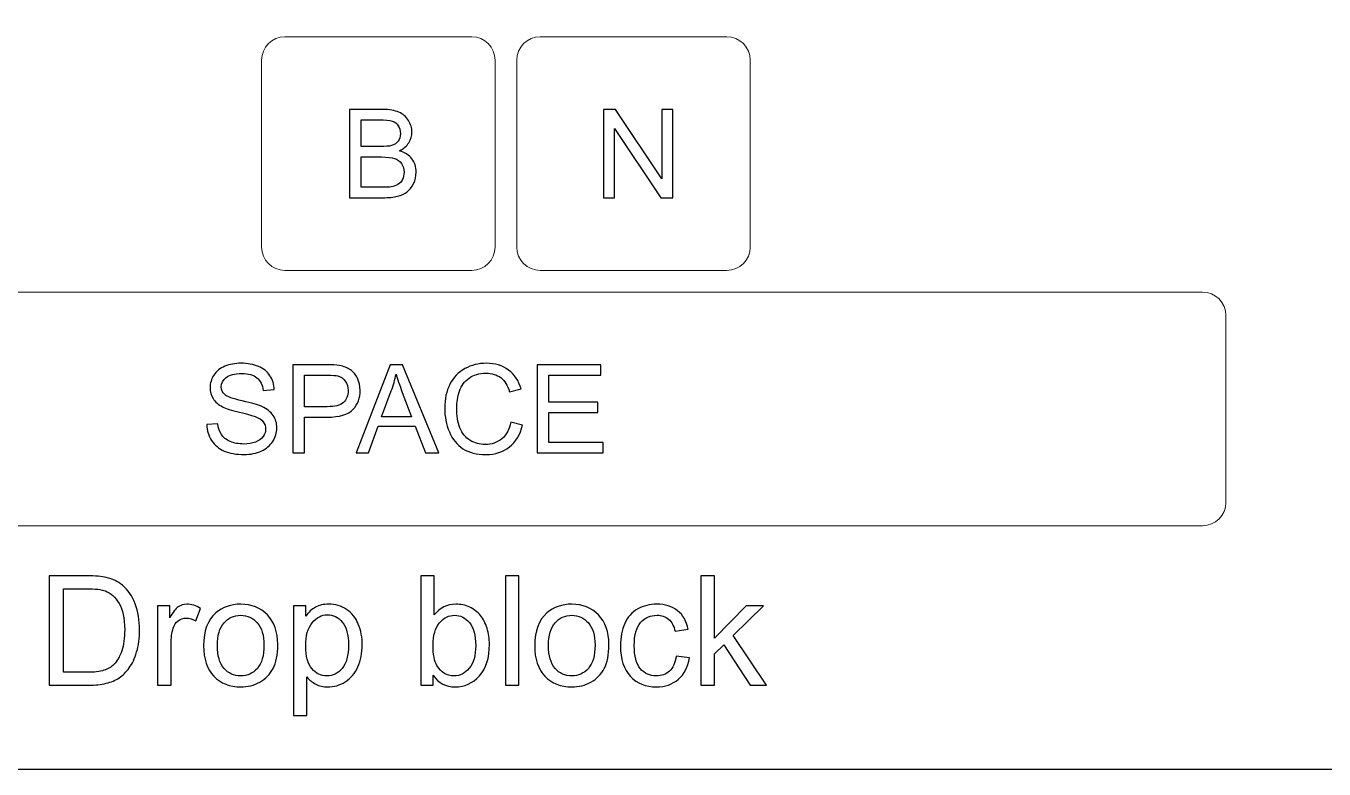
# Model space of a CAD drawing. Header units: centimetres. Extents: x -1.17 to 1.31, y -1 to 0.97.
# Drawn here: x 0.14 to 0.74, y -1 to -0.657 of the extents above; entities that cross this region are included whole.
import ezdxf

# ---------------------------------------------------------------- set-up
doc = ezdxf.new("R2010")
doc.units = ezdxf.units.CM
doc.header["$MEASUREMENT"] = 0
doc.layers.add('Keyboard', color=7, linetype='Continuous')

msp = doc.modelspace()

# ---------------------------------------------------------------- linework, layer by layer
at = {"layer": 'Keyboard', "color": 250}
msp.add_open_spline([(-0.97216, 0.97355), (-0.97216, 0.97355), (1.11584, 0.97355), (1.11584, 0.97355), (1.11584, 0.97355), (1.22441, 0.97355), (1.31323, 0.88473), (1.31323, 0.77616), (1.31323, 0.77616), (1.31323, 0.77616), (1.31323, -0.80292), (1.31323, -0.80292), (1.31323, -0.80292), (1.31323, -0.91149), (1.22441, -1.00031), (1.11584, -1.00031), (1.11584, -1.00031), (1.11584, -1.00031), (-0.97216, -1.00031), (-0.97216, -1.00031), (-0.97216, -1.00031), (-1.08073, -1.00031), (-1.16955, -0.91149), (-1.16955, -0.80292), (-1.16955, -0.80292), (-1.16955, -0.80292), (-1.16955, 0.77616), (-1.16955, 0.77616), (-1.16955, 0.77616), (-1.16955, 0.88473), (-1.08073, 0.97355), (-0.97216, 0.97355)], degree=3, knots=[0, 0, 0, 0, 0.125, 0.125, 0.125, 0.125, 0.25, 0.25, 0.25, 0.25, 0.375, 0.375, 0.375, 0.375, 0.5, 0.5, 0.5, 0.5, 0.625, 0.625, 0.625, 0.625, 0.75, 0.75, 0.75, 0.75, 0.875, 0.875, 0.875, 0.875, 1, 1, 1, 1], dxfattribs=at)
at = {"layer": 'Keyboard', "color": 22, "lineweight": 5}
for points in [[(0.25967, -0.66212), (0.25967, -0.66212), (0.346, -0.66212), (0.346, -0.66212), (0.346, -0.66212), (0.35194, -0.66212), (0.35679, -0.66697), (0.35679, -0.67291), (0.35679, -0.67291), (0.35679, -0.67291), (0.35679, -0.75924), (0.35679, -0.75924), (0.35679, -0.75924), (0.35679, -0.76518), (0.35194, -0.77003), (0.346, -0.77003), (0.346, -0.77003), (0.346, -0.77003), (0.25967, -0.77003), (0.25967, -0.77003), (0.25967, -0.77003), (0.25373, -0.77003), (0.24888, -0.76518), (0.24888, -0.75924), (0.24888, -0.75924), (0.24888, -0.75924), (0.24888, -0.67291), (0.24888, -0.67291), (0.24888, -0.67291), (0.24888, -0.66697), (0.25373, -0.66212), (0.25967, -0.66212)], [(0.37757, -0.66212), (0.37757, -0.66212), (0.46389, -0.66212), (0.46389, -0.66212), (0.46389, -0.66212), (0.46983, -0.66212), (0.47468, -0.66697), (0.47468, -0.67291), (0.47468, -0.67291), (0.47468, -0.67291), (0.47468, -0.75924), (0.47468, -0.75924), (0.47468, -0.75924), (0.47468, -0.76518), (0.46983, -0.77003), (0.46389, -0.77003), (0.46389, -0.77003), (0.46389, -0.77003), (0.37757, -0.77003), (0.37757, -0.77003), (0.37757, -0.77003), (0.37163, -0.77003), (0.36678, -0.76518), (0.36678, -0.75924), (0.36678, -0.75924), (0.36678, -0.75924), (0.36678, -0.67291), (0.36678, -0.67291), (0.36678, -0.67291), (0.36678, -0.66697), (0.37163, -0.66212), (0.37757, -0.66212)]]:
    msp.add_open_spline(points, degree=3, knots=[0, 0, 0, 0, 0.125, 0.125, 0.125, 0.125, 0.25, 0.25, 0.25, 0.25, 0.375, 0.375, 0.375, 0.375, 0.5, 0.5, 0.5, 0.5, 0.625, 0.625, 0.625, 0.625, 0.75, 0.75, 0.75, 0.75, 0.875, 0.875, 0.875, 0.875, 1, 1, 1, 1], dxfattribs=at)
at = {"layer": 'Keyboard', "color": 7}
for points, knots in [([(0.28953, -0.73645), (0.28953, -0.73645), (0.28953, -0.6957), (0.28953, -0.6957), (0.28953, -0.6957), (0.28953, -0.6957), (0.30483, -0.6957), (0.30483, -0.6957), (0.30483, -0.6957), (0.30794, -0.6957), (0.31043, -0.69612), (0.31231, -0.69694), (0.31231, -0.69694), (0.3142, -0.69776), (0.31567, -0.69903), (0.31673, -0.70075), (0.31673, -0.70075), (0.3178, -0.70246), (0.31834, -0.70425), (0.31834, -0.70613), (0.31834, -0.70613), (0.31834, -0.70787), (0.31786, -0.70951), (0.31691, -0.71104), (0.31691, -0.71104), (0.31597, -0.71258), (0.31454, -0.71382), (0.31263, -0.71477), (0.31263, -0.71477), (0.3151, -0.71549), (0.31699, -0.71673), (0.31832, -0.71846), (0.31832, -0.71846), (0.31965, -0.72021), (0.32031, -0.72227), (0.32031, -0.72464), (0.32031, -0.72464), (0.32031, -0.72655), (0.3199, -0.72832), (0.3191, -0.72996), (0.3191, -0.72996), (0.31829, -0.7316), (0.31729, -0.73286), (0.31611, -0.73376), (0.31611, -0.73376), (0.31492, -0.73465), (0.31343, -0.73531), (0.31165, -0.73577), (0.31165, -0.73577), (0.30986, -0.73622), (0.30767, -0.73645), (0.30507, -0.73645), (0.30507, -0.73645), (0.30507, -0.73645), (0.28953, -0.73645), (0.28953, -0.73645)], [0, 0, 0, 0, 0.071429, 0.071429, 0.071429, 0.071429, 0.142857, 0.142857, 0.142857, 0.142857, 0.214286, 0.214286, 0.214286, 0.214286, 0.285714, 0.285714, 0.285714, 0.285714, 0.357143, 0.357143, 0.357143, 0.357143, 0.428571, 0.428571, 0.428571, 0.428571, 0.5, 0.5, 0.5, 0.5, 0.571429, 0.571429, 0.571429, 0.571429, 0.642857, 0.642857, 0.642857, 0.642857, 0.714286, 0.714286, 0.714286, 0.714286, 0.785714, 0.785714, 0.785714, 0.785714, 0.857143, 0.857143, 0.857143, 0.857143, 0.928571, 0.928571, 0.928571, 0.928571, 1, 1, 1, 1]), ([(0.40685, -0.73645), (0.40685, -0.73645), (0.40685, -0.6957), (0.40685, -0.6957), (0.40685, -0.6957), (0.40685, -0.6957), (0.41238, -0.6957), (0.41238, -0.6957), (0.41238, -0.6957), (0.41238, -0.6957), (0.43378, -0.72769), (0.43378, -0.72769), (0.43378, -0.72769), (0.43378, -0.72769), (0.43378, -0.6957), (0.43378, -0.6957), (0.43378, -0.6957), (0.43378, -0.6957), (0.43895, -0.6957), (0.43895, -0.6957), (0.43895, -0.6957), (0.43895, -0.6957), (0.43895, -0.73645), (0.43895, -0.73645), (0.43895, -0.73645), (0.43895, -0.73645), (0.43342, -0.73645), (0.43342, -0.73645), (0.43342, -0.73645), (0.43342, -0.73645), (0.41202, -0.70443), (0.41202, -0.70443), (0.41202, -0.70443), (0.41202, -0.70443), (0.41202, -0.73645), (0.41202, -0.73645), (0.41202, -0.73645), (0.41202, -0.73645), (0.40685, -0.73645), (0.40685, -0.73645)], [0, 0, 0, 0, 0.1, 0.1, 0.1, 0.1, 0.2, 0.2, 0.2, 0.2, 0.3, 0.3, 0.3, 0.3, 0.4, 0.4, 0.4, 0.4, 0.5, 0.5, 0.5, 0.5, 0.6, 0.6, 0.6, 0.6, 0.7, 0.7, 0.7, 0.7, 0.8, 0.8, 0.8, 0.8, 0.9, 0.9, 0.9, 0.9, 1, 1, 1, 1]), ([(0.29493, -0.71283), (0.29493, -0.71283), (0.30375, -0.71283), (0.30375, -0.71283), (0.30375, -0.71283), (0.30613, -0.71283), (0.30784, -0.71267), (0.30889, -0.71235), (0.30889, -0.71235), (0.31025, -0.71195), (0.31129, -0.71127), (0.31198, -0.71032), (0.31198, -0.71032), (0.31267, -0.70938), (0.31302, -0.70819), (0.31302, -0.70677), (0.31302, -0.70677), (0.31302, -0.70542), (0.3127, -0.70422), (0.31206, -0.7032), (0.31206, -0.7032), (0.3114, -0.70217), (0.31047, -0.70146), (0.30928, -0.70108), (0.30928, -0.70108), (0.30807, -0.7007), (0.306, -0.70051), (0.30307, -0.70051), (0.30307, -0.70051), (0.30307, -0.70051), (0.29493, -0.70051), (0.29493, -0.70051), (0.29493, -0.70051), (0.29493, -0.70051), (0.29493, -0.71283), (0.29493, -0.71283)], [0, 0, 0, 0, 0.111111, 0.111111, 0.111111, 0.111111, 0.222222, 0.222222, 0.222222, 0.222222, 0.333333, 0.333333, 0.333333, 0.333333, 0.444444, 0.444444, 0.444444, 0.444444, 0.555556, 0.555556, 0.555556, 0.555556, 0.666667, 0.666667, 0.666667, 0.666667, 0.777778, 0.777778, 0.777778, 0.777778, 0.888889, 0.888889, 0.888889, 0.888889, 1, 1, 1, 1]), ([(0.29493, -0.73164), (0.29493, -0.73164), (0.30507, -0.73164), (0.30507, -0.73164), (0.30507, -0.73164), (0.30682, -0.73164), (0.30804, -0.73157), (0.30875, -0.73145), (0.30875, -0.73145), (0.30999, -0.73122), (0.31102, -0.73085), (0.31186, -0.73033), (0.31186, -0.73033), (0.31269, -0.72982), (0.31337, -0.72906), (0.31392, -0.72807), (0.31392, -0.72807), (0.31445, -0.72708), (0.31472, -0.72594), (0.31472, -0.72464), (0.31472, -0.72464), (0.31472, -0.72312), (0.31433, -0.7218), (0.31355, -0.72067), (0.31355, -0.72067), (0.31278, -0.71955), (0.3117, -0.71877), (0.31031, -0.71831), (0.31031, -0.71831), (0.30893, -0.71787), (0.30694, -0.71764), (0.30435, -0.71764), (0.30435, -0.71764), (0.30435, -0.71764), (0.29493, -0.71764), (0.29493, -0.71764), (0.29493, -0.71764), (0.29493, -0.71764), (0.29493, -0.73164), (0.29493, -0.73164)], [0, 0, 0, 0, 0.1, 0.1, 0.1, 0.1, 0.2, 0.2, 0.2, 0.2, 0.3, 0.3, 0.3, 0.3, 0.4, 0.4, 0.4, 0.4, 0.5, 0.5, 0.5, 0.5, 0.6, 0.6, 0.6, 0.6, 0.7, 0.7, 0.7, 0.7, 0.8, 0.8, 0.8, 0.8, 0.9, 0.9, 0.9, 0.9, 1, 1, 1, 1]), ([(0.22352, -0.84126), (0.22352, -0.84126), (0.22861, -0.84081), (0.22861, -0.84081), (0.22861, -0.84081), (0.22884, -0.84285), (0.2294, -0.84452), (0.23029, -0.84583), (0.23029, -0.84583), (0.23117, -0.84714), (0.23253, -0.84819), (0.23438, -0.849), (0.23438, -0.849), (0.23623, -0.84981), (0.23832, -0.8502), (0.24064, -0.8502), (0.24064, -0.8502), (0.24269, -0.8502), (0.24451, -0.8499), (0.24608, -0.84929), (0.24608, -0.84929), (0.24766, -0.84868), (0.24883, -0.84784), (0.2496, -0.84678), (0.2496, -0.84678), (0.25037, -0.84571), (0.25076, -0.84455), (0.25076, -0.84329), (0.25076, -0.84329), (0.25076, -0.84201), (0.25039, -0.8409), (0.24964, -0.83994), (0.24964, -0.83994), (0.2489, -0.83898), (0.24767, -0.83818), (0.24598, -0.83754), (0.24598, -0.83754), (0.24488, -0.83711), (0.24247, -0.83645), (0.23872, -0.83555), (0.23872, -0.83555), (0.23498, -0.83465), (0.23235, -0.8338), (0.23085, -0.833), (0.23085, -0.833), (0.22891, -0.83199), (0.22746, -0.83072), (0.2265, -0.82921), (0.2265, -0.82921), (0.22555, -0.8277), (0.22508, -0.82601), (0.22508, -0.82413), (0.22508, -0.82413), (0.22508, -0.82209), (0.22566, -0.82016), (0.22682, -0.81838), (0.22682, -0.81838), (0.22799, -0.81658), (0.2297, -0.81523), (0.23194, -0.8143), (0.23194, -0.8143), (0.23418, -0.81338), (0.23667, -0.81291), (0.23941, -0.81291), (0.23941, -0.81291), (0.24244, -0.81291), (0.24509, -0.8134), (0.24741, -0.81437), (0.24741, -0.81437), (0.24971, -0.81534), (0.25149, -0.81677), (0.25273, -0.81866), (0.25273, -0.81866), (0.25396, -0.82055), (0.25464, -0.82269), (0.25473, -0.82508), (0.25473, -0.82508), (0.25473, -0.82508), (0.24956, -0.82547), (0.24956, -0.82547), (0.24956, -0.82547), (0.24928, -0.8229), (0.24834, -0.82095), (0.24674, -0.81964), (0.24674, -0.81964), (0.24513, -0.81832), (0.24277, -0.81767), (0.23964, -0.81767), (0.23964, -0.81767), (0.23638, -0.81767), (0.234, -0.81826), (0.23251, -0.81946), (0.23251, -0.81946), (0.23102, -0.82065), (0.23027, -0.8221), (0.23027, -0.82377), (0.23027, -0.82377), (0.23027, -0.82524), (0.2308, -0.82645), (0.23185, -0.82739), (0.23185, -0.82739), (0.23289, -0.82834), (0.2356, -0.82931), (0.23998, -0.83029), (0.23998, -0.83029), (0.24436, -0.83129), (0.24737, -0.83215), (0.249, -0.83289), (0.249, -0.83289), (0.25137, -0.83399), (0.25313, -0.83538), (0.25426, -0.83705), (0.25426, -0.83705), (0.25539, -0.83873), (0.25595, -0.84066), (0.25595, -0.84284), (0.25595, -0.84284), (0.25595, -0.84502), (0.25533, -0.84705), (0.25409, -0.84897), (0.25409, -0.84897), (0.25284, -0.85089), (0.25106, -0.85238), (0.24874, -0.85345), (0.24874, -0.85345), (0.24641, -0.85451), (0.24379, -0.85504), (0.24089, -0.85504), (0.24089, -0.85504), (0.2372, -0.85504), (0.23411, -0.85451), (0.23162, -0.85343), (0.23162, -0.85343), (0.22913, -0.85236), (0.22717, -0.85075), (0.22575, -0.84858), (0.22575, -0.84858), (0.22434, -0.84643), (0.22359, -0.84398), (0.22352, -0.84126)], [0, 0, 0, 0, 0.028571, 0.028571, 0.028571, 0.028571, 0.057143, 0.057143, 0.057143, 0.057143, 0.085714, 0.085714, 0.085714, 0.085714, 0.114286, 0.114286, 0.114286, 0.114286, 0.142857, 0.142857, 0.142857, 0.142857, 0.171429, 0.171429, 0.171429, 0.171429, 0.2, 0.2, 0.2, 0.2, 0.228571, 0.228571, 0.228571, 0.228571, 0.257143, 0.257143, 0.257143, 0.257143, 0.285714, 0.285714, 0.285714, 0.285714, 0.314286, 0.314286, 0.314286, 0.314286, 0.342857, 0.342857, 0.342857, 0.342857, 0.371429, 0.371429, 0.371429, 0.371429, 0.4, 0.4, 0.4, 0.4, 0.428571, 0.428571, 0.428571, 0.428571, 0.457143, 0.457143, 0.457143, 0.457143, 0.485714, 0.485714, 0.485714, 0.485714, 0.514286, 0.514286, 0.514286, 0.514286, 0.542857, 0.542857, 0.542857, 0.542857, 0.571429, 0.571429, 0.571429, 0.571429, 0.6, 0.6, 0.6, 0.6, 0.628571, 0.628571, 0.628571, 0.628571, 0.657143, 0.657143, 0.657143, 0.657143, 0.685714, 0.685714, 0.685714, 0.685714, 0.714286, 0.714286, 0.714286, 0.714286, 0.742857, 0.742857, 0.742857, 0.742857, 0.771429, 0.771429, 0.771429, 0.771429, 0.8, 0.8, 0.8, 0.8, 0.828571, 0.828571, 0.828571, 0.828571, 0.857143, 0.857143, 0.857143, 0.857143, 0.885714, 0.885714, 0.885714, 0.885714, 0.914286, 0.914286, 0.914286, 0.914286, 0.942857, 0.942857, 0.942857, 0.942857, 0.971429, 0.971429, 0.971429, 0.971429, 1, 1, 1, 1]), ([(0.26332, -0.85435), (0.26332, -0.85435), (0.26332, -0.8136), (0.26332, -0.8136), (0.26332, -0.8136), (0.26332, -0.8136), (0.27869, -0.8136), (0.27869, -0.8136), (0.27869, -0.8136), (0.28139, -0.8136), (0.28346, -0.81374), (0.28489, -0.81399), (0.28489, -0.81399), (0.28689, -0.81433), (0.28857, -0.81496), (0.28992, -0.8159), (0.28992, -0.8159), (0.29127, -0.81683), (0.29236, -0.81815), (0.29319, -0.81983), (0.29319, -0.81983), (0.29401, -0.82152), (0.29442, -0.82337), (0.29442, -0.82539), (0.29442, -0.82539), (0.29442, -0.82885), (0.29332, -0.83179), (0.29112, -0.83419), (0.29112, -0.83419), (0.28891, -0.83658), (0.28492, -0.83779), (0.27917, -0.83779), (0.27917, -0.83779), (0.27917, -0.83779), (0.26871, -0.83779), (0.26871, -0.83779), (0.26871, -0.83779), (0.26871, -0.83779), (0.26871, -0.85435), (0.26871, -0.85435), (0.26871, -0.85435), (0.26871, -0.85435), (0.26332, -0.85435), (0.26332, -0.85435)], [0, 0, 0, 0, 0.090909, 0.090909, 0.090909, 0.090909, 0.181818, 0.181818, 0.181818, 0.181818, 0.272727, 0.272727, 0.272727, 0.272727, 0.363636, 0.363636, 0.363636, 0.363636, 0.454545, 0.454545, 0.454545, 0.454545, 0.545455, 0.545455, 0.545455, 0.545455, 0.636364, 0.636364, 0.636364, 0.636364, 0.727273, 0.727273, 0.727273, 0.727273, 0.818182, 0.818182, 0.818182, 0.818182, 0.909091, 0.909091, 0.909091, 0.909091, 1, 1, 1, 1]), ([(0.29259, -0.85435), (0.29259, -0.85435), (0.30825, -0.8136), (0.30825, -0.8136), (0.30825, -0.8136), (0.30825, -0.8136), (0.31405, -0.8136), (0.31405, -0.8136), (0.31405, -0.8136), (0.31405, -0.8136), (0.33073, -0.85435), (0.33073, -0.85435), (0.33073, -0.85435), (0.33073, -0.85435), (0.32458, -0.85435), (0.32458, -0.85435), (0.32458, -0.85435), (0.32458, -0.85435), (0.31983, -0.84201), (0.31983, -0.84201), (0.31983, -0.84201), (0.31983, -0.84201), (0.30279, -0.84201), (0.30279, -0.84201), (0.30279, -0.84201), (0.30279, -0.84201), (0.29832, -0.85435), (0.29832, -0.85435), (0.29832, -0.85435), (0.29832, -0.85435), (0.29259, -0.85435), (0.29259, -0.85435)], [0, 0, 0, 0, 0.125, 0.125, 0.125, 0.125, 0.25, 0.25, 0.25, 0.25, 0.375, 0.375, 0.375, 0.375, 0.5, 0.5, 0.5, 0.5, 0.625, 0.625, 0.625, 0.625, 0.75, 0.75, 0.75, 0.75, 0.875, 0.875, 0.875, 0.875, 1, 1, 1, 1]), ([(0.36411, -0.84006), (0.36411, -0.84006), (0.36951, -0.84143), (0.36951, -0.84143), (0.36951, -0.84143), (0.36838, -0.84585), (0.36634, -0.84923), (0.36341, -0.85156), (0.36341, -0.85156), (0.36047, -0.85389), (0.35688, -0.85504), (0.35263, -0.85504), (0.35263, -0.85504), (0.34824, -0.85504), (0.34467, -0.85415), (0.34192, -0.85237), (0.34192, -0.85237), (0.33917, -0.85057), (0.33707, -0.84798), (0.33564, -0.8446), (0.33564, -0.8446), (0.33421, -0.8412), (0.33349, -0.83756), (0.33349, -0.83367), (0.33349, -0.83367), (0.33349, -0.82943), (0.33429, -0.82573), (0.33592, -0.82257), (0.33592, -0.82257), (0.33754, -0.81941), (0.33984, -0.81701), (0.34284, -0.81537), (0.34284, -0.81537), (0.34583, -0.81373), (0.34912, -0.81291), (0.35272, -0.81291), (0.35272, -0.81291), (0.3568, -0.81291), (0.36022, -0.81395), (0.363, -0.81602), (0.363, -0.81602), (0.36578, -0.8181), (0.36771, -0.82101), (0.36881, -0.82478), (0.36881, -0.82478), (0.36881, -0.82478), (0.3635, -0.82603), (0.3635, -0.82603), (0.3635, -0.82603), (0.36255, -0.82306), (0.36119, -0.82091), (0.35939, -0.81955), (0.35939, -0.81955), (0.35759, -0.8182), (0.35533, -0.81752), (0.3526, -0.81752), (0.3526, -0.81752), (0.34947, -0.81752), (0.34686, -0.81827), (0.34476, -0.81977), (0.34476, -0.81977), (0.34265, -0.82128), (0.34117, -0.82329), (0.34033, -0.82582), (0.34033, -0.82582), (0.33947, -0.82835), (0.33905, -0.83096), (0.33905, -0.83364), (0.33905, -0.83364), (0.33905, -0.83711), (0.33955, -0.84013), (0.34055, -0.84272), (0.34055, -0.84272), (0.34157, -0.8453), (0.34313, -0.84723), (0.34527, -0.84852), (0.34527, -0.84852), (0.3474, -0.8498), (0.34971, -0.85043), (0.35219, -0.85043), (0.35219, -0.85043), (0.35521, -0.85043), (0.35776, -0.84956), (0.35986, -0.84782), (0.35986, -0.84782), (0.36196, -0.84608), (0.36337, -0.84349), (0.36411, -0.84006)], [0, 0, 0, 0, 0.045455, 0.045455, 0.045455, 0.045455, 0.090909, 0.090909, 0.090909, 0.090909, 0.136364, 0.136364, 0.136364, 0.136364, 0.181818, 0.181818, 0.181818, 0.181818, 0.227273, 0.227273, 0.227273, 0.227273, 0.272727, 0.272727, 0.272727, 0.272727, 0.318182, 0.318182, 0.318182, 0.318182, 0.363636, 0.363636, 0.363636, 0.363636, 0.409091, 0.409091, 0.409091, 0.409091, 0.454545, 0.454545, 0.454545, 0.454545, 0.5, 0.5, 0.5, 0.5, 0.545455, 0.545455, 0.545455, 0.545455, 0.590909, 0.590909, 0.590909, 0.590909, 0.636364, 0.636364, 0.636364, 0.636364, 0.681818, 0.681818, 0.681818, 0.681818, 0.727273, 0.727273, 0.727273, 0.727273, 0.772727, 0.772727, 0.772727, 0.772727, 0.818182, 0.818182, 0.818182, 0.818182, 0.863636, 0.863636, 0.863636, 0.863636, 0.909091, 0.909091, 0.909091, 0.909091, 0.954545, 0.954545, 0.954545, 0.954545, 1, 1, 1, 1]), ([(0.37627, -0.85435), (0.37627, -0.85435), (0.37627, -0.8136), (0.37627, -0.8136), (0.37627, -0.8136), (0.37627, -0.8136), (0.40572, -0.8136), (0.40572, -0.8136), (0.40572, -0.8136), (0.40572, -0.8136), (0.40572, -0.81841), (0.40572, -0.81841), (0.40572, -0.81841), (0.40572, -0.81841), (0.38165, -0.81841), (0.38165, -0.81841), (0.38165, -0.81841), (0.38165, -0.81841), (0.38165, -0.83089), (0.38165, -0.83089), (0.38165, -0.83089), (0.38165, -0.83089), (0.40419, -0.83089), (0.40419, -0.83089), (0.40419, -0.83089), (0.40419, -0.83089), (0.40419, -0.83567), (0.40419, -0.83567), (0.40419, -0.83567), (0.40419, -0.83567), (0.38165, -0.83567), (0.38165, -0.83567), (0.38165, -0.83567), (0.38165, -0.83567), (0.38165, -0.84954), (0.38165, -0.84954), (0.38165, -0.84954), (0.38165, -0.84954), (0.40667, -0.84954), (0.40667, -0.84954), (0.40667, -0.84954), (0.40667, -0.84954), (0.40667, -0.85435), (0.40667, -0.85435), (0.40667, -0.85435), (0.40667, -0.85435), (0.37627, -0.85435), (0.37627, -0.85435)], [0, 0, 0, 0, 0.083333, 0.083333, 0.083333, 0.083333, 0.166667, 0.166667, 0.166667, 0.166667, 0.25, 0.25, 0.25, 0.25, 0.333333, 0.333333, 0.333333, 0.333333, 0.416667, 0.416667, 0.416667, 0.416667, 0.5, 0.5, 0.5, 0.5, 0.583333, 0.583333, 0.583333, 0.583333, 0.666667, 0.666667, 0.666667, 0.666667, 0.75, 0.75, 0.75, 0.75, 0.833333, 0.833333, 0.833333, 0.833333, 0.916667, 0.916667, 0.916667, 0.916667, 1, 1, 1, 1]), ([(0.26871, -0.83298), (0.26871, -0.83298), (0.27925, -0.83298), (0.27925, -0.83298), (0.27925, -0.83298), (0.28273, -0.83298), (0.28521, -0.83233), (0.28667, -0.83103), (0.28667, -0.83103), (0.28813, -0.82973), (0.28886, -0.82791), (0.28886, -0.82556), (0.28886, -0.82556), (0.28886, -0.82385), (0.28843, -0.82239), (0.28757, -0.82118), (0.28757, -0.82118), (0.28671, -0.81996), (0.28558, -0.81916), (0.28416, -0.81877), (0.28416, -0.81877), (0.28325, -0.81854), (0.28158, -0.81841), (0.27914, -0.81841), (0.27914, -0.81841), (0.27914, -0.81841), (0.26871, -0.81841), (0.26871, -0.81841), (0.26871, -0.81841), (0.26871, -0.81841), (0.26871, -0.83298), (0.26871, -0.83298)], [0, 0, 0, 0, 0.125, 0.125, 0.125, 0.125, 0.25, 0.25, 0.25, 0.25, 0.375, 0.375, 0.375, 0.375, 0.5, 0.5, 0.5, 0.5, 0.625, 0.625, 0.625, 0.625, 0.75, 0.75, 0.75, 0.75, 0.875, 0.875, 0.875, 0.875, 1, 1, 1, 1]), ([(0.30435, -0.83762), (0.30435, -0.83762), (0.31817, -0.83762), (0.31817, -0.83762), (0.31817, -0.83762), (0.31817, -0.83762), (0.31391, -0.82634), (0.31391, -0.82634), (0.31391, -0.82634), (0.31262, -0.82291), (0.31165, -0.82009), (0.31103, -0.81788), (0.31103, -0.81788), (0.31051, -0.8205), (0.30977, -0.82309), (0.30883, -0.82567), (0.30883, -0.82567), (0.30883, -0.82567), (0.30435, -0.83762), (0.30435, -0.83762)], [0, 0, 0, 0, 0.2, 0.2, 0.2, 0.2, 0.4, 0.4, 0.4, 0.4, 0.6, 0.6, 0.6, 0.6, 0.8, 0.8, 0.8, 0.8, 1, 1, 1, 1]), ([(0.15074, -0.96159), (0.15074, -0.96159), (0.15074, -0.91109), (0.15074, -0.91109), (0.15074, -0.91109), (0.15074, -0.91109), (0.16813, -0.91109), (0.16813, -0.91109), (0.16813, -0.91109), (0.17206, -0.91109), (0.17506, -0.91133), (0.17713, -0.91182), (0.17713, -0.91182), (0.18002, -0.91248), (0.18249, -0.91369), (0.18454, -0.91543), (0.18454, -0.91543), (0.18719, -0.91768), (0.18919, -0.92055), (0.19051, -0.92406), (0.19051, -0.92406), (0.19184, -0.92756), (0.1925, -0.93156), (0.1925, -0.93606), (0.1925, -0.93606), (0.1925, -0.9399), (0.19205, -0.94329), (0.19115, -0.94626), (0.19115, -0.94626), (0.19025, -0.94922), (0.18911, -0.95168), (0.1877, -0.95362), (0.1877, -0.95362), (0.1863, -0.95556), (0.18477, -0.95709), (0.1831, -0.95819), (0.1831, -0.95819), (0.18145, -0.95931), (0.17943, -0.96016), (0.17708, -0.96073), (0.17708, -0.96073), (0.17472, -0.96131), (0.17201, -0.96159), (0.16897, -0.96159), (0.16897, -0.96159), (0.16897, -0.96159), (0.15074, -0.96159), (0.15074, -0.96159)], [0, 0, 0, 0, 0.083333, 0.083333, 0.083333, 0.083333, 0.166667, 0.166667, 0.166667, 0.166667, 0.25, 0.25, 0.25, 0.25, 0.333333, 0.333333, 0.333333, 0.333333, 0.416667, 0.416667, 0.416667, 0.416667, 0.5, 0.5, 0.5, 0.5, 0.583333, 0.583333, 0.583333, 0.583333, 0.666667, 0.666667, 0.666667, 0.666667, 0.75, 0.75, 0.75, 0.75, 0.833333, 0.833333, 0.833333, 0.833333, 0.916667, 0.916667, 0.916667, 0.916667, 1, 1, 1, 1]), ([(0.32819, -0.96159), (0.32819, -0.96159), (0.32244, -0.96159), (0.32244, -0.96159), (0.32244, -0.96159), (0.32244, -0.96159), (0.32244, -0.91109), (0.32244, -0.91109), (0.32244, -0.91109), (0.32244, -0.91109), (0.32864, -0.91109), (0.32864, -0.91109), (0.32864, -0.91109), (0.32864, -0.91109), (0.32864, -0.9291), (0.32864, -0.9291), (0.32864, -0.9291), (0.33126, -0.92582), (0.3346, -0.92417), (0.33866, -0.92417), (0.33866, -0.92417), (0.34091, -0.92417), (0.34304, -0.92463), (0.34505, -0.92554), (0.34505, -0.92554), (0.34706, -0.92644), (0.34871, -0.92773), (0.35001, -0.92936), (0.35001, -0.92936), (0.35131, -0.93101), (0.35233, -0.93298), (0.35306, -0.93531), (0.35306, -0.93531), (0.3538, -0.93763), (0.35417, -0.94011), (0.35417, -0.94274), (0.35417, -0.94274), (0.35417, -0.94902), (0.35261, -0.95386), (0.34951, -0.95729), (0.34951, -0.95729), (0.34642, -0.96071), (0.34269, -0.96241), (0.33835, -0.96241), (0.33835, -0.96241), (0.33403, -0.96241), (0.33065, -0.96061), (0.32819, -0.957), (0.32819, -0.957), (0.32819, -0.957), (0.32819, -0.96159), (0.32819, -0.96159)], [0, 0, 0, 0, 0.076923, 0.076923, 0.076923, 0.076923, 0.153846, 0.153846, 0.153846, 0.153846, 0.230769, 0.230769, 0.230769, 0.230769, 0.307692, 0.307692, 0.307692, 0.307692, 0.384615, 0.384615, 0.384615, 0.384615, 0.461538, 0.461538, 0.461538, 0.461538, 0.538462, 0.538462, 0.538462, 0.538462, 0.615385, 0.615385, 0.615385, 0.615385, 0.692308, 0.692308, 0.692308, 0.692308, 0.769231, 0.769231, 0.769231, 0.769231, 0.846154, 0.846154, 0.846154, 0.846154, 0.923077, 0.923077, 0.923077, 0.923077, 1, 1, 1, 1]), ([(0.36158, -0.96159), (0.36158, -0.96159), (0.36158, -0.91109), (0.36158, -0.91109), (0.36158, -0.91109), (0.36158, -0.91109), (0.36777, -0.91109), (0.36777, -0.91109), (0.36777, -0.91109), (0.36777, -0.91109), (0.36777, -0.96159), (0.36777, -0.96159), (0.36777, -0.96159), (0.36777, -0.96159), (0.36158, -0.96159), (0.36158, -0.96159)], [0, 0, 0, 0, 0.25, 0.25, 0.25, 0.25, 0.5, 0.5, 0.5, 0.5, 0.75, 0.75, 0.75, 0.75, 1, 1, 1, 1]), ([(0.45193, -0.96159), (0.45193, -0.96159), (0.45193, -0.91109), (0.45193, -0.91109), (0.45193, -0.91109), (0.45193, -0.91109), (0.45814, -0.91109), (0.45814, -0.91109), (0.45814, -0.91109), (0.45814, -0.91109), (0.45814, -0.93988), (0.45814, -0.93988), (0.45814, -0.93988), (0.45814, -0.93988), (0.47281, -0.92501), (0.47281, -0.92501), (0.47281, -0.92501), (0.47281, -0.92501), (0.48083, -0.92501), (0.48083, -0.92501), (0.48083, -0.92501), (0.48083, -0.92501), (0.46685, -0.93858), (0.46685, -0.93858), (0.46685, -0.93858), (0.46685, -0.93858), (0.48225, -0.96159), (0.48225, -0.96159), (0.48225, -0.96159), (0.48225, -0.96159), (0.4746, -0.96159), (0.4746, -0.96159), (0.4746, -0.96159), (0.4746, -0.96159), (0.46251, -0.94288), (0.46251, -0.94288), (0.46251, -0.94288), (0.46251, -0.94288), (0.45814, -0.94709), (0.45814, -0.94709), (0.45814, -0.94709), (0.45814, -0.94709), (0.45814, -0.96159), (0.45814, -0.96159), (0.45814, -0.96159), (0.45814, -0.96159), (0.45193, -0.96159), (0.45193, -0.96159)], [0, 0, 0, 0, 0.083333, 0.083333, 0.083333, 0.083333, 0.166667, 0.166667, 0.166667, 0.166667, 0.25, 0.25, 0.25, 0.25, 0.333333, 0.333333, 0.333333, 0.333333, 0.416667, 0.416667, 0.416667, 0.416667, 0.5, 0.5, 0.5, 0.5, 0.583333, 0.583333, 0.583333, 0.583333, 0.666667, 0.666667, 0.666667, 0.666667, 0.75, 0.75, 0.75, 0.75, 0.833333, 0.833333, 0.833333, 0.833333, 0.916667, 0.916667, 0.916667, 0.916667, 1, 1, 1, 1]), ([(0.15742, -0.95563), (0.15742, -0.95563), (0.16821, -0.95563), (0.16821, -0.95563), (0.16821, -0.95563), (0.17153, -0.95563), (0.17415, -0.95532), (0.17605, -0.9547), (0.17605, -0.9547), (0.17794, -0.95408), (0.17945, -0.95321), (0.18058, -0.95208), (0.18058, -0.95208), (0.18216, -0.9505), (0.1834, -0.94836), (0.18428, -0.94569), (0.18428, -0.94569), (0.18516, -0.94301), (0.18561, -0.93978), (0.18561, -0.93596), (0.18561, -0.93596), (0.18561, -0.93068), (0.18474, -0.92662), (0.18301, -0.92379), (0.18301, -0.92379), (0.18127, -0.92094), (0.17916, -0.91905), (0.17668, -0.91808), (0.17668, -0.91808), (0.1749, -0.91739), (0.172, -0.91705), (0.16804, -0.91705), (0.16804, -0.91705), (0.16804, -0.91705), (0.15742, -0.91705), (0.15742, -0.91705), (0.15742, -0.91705), (0.15742, -0.91705), (0.15742, -0.95563), (0.15742, -0.95563)], [0, 0, 0, 0, 0.1, 0.1, 0.1, 0.1, 0.2, 0.2, 0.2, 0.2, 0.3, 0.3, 0.3, 0.3, 0.4, 0.4, 0.4, 0.4, 0.5, 0.5, 0.5, 0.5, 0.6, 0.6, 0.6, 0.6, 0.7, 0.7, 0.7, 0.7, 0.8, 0.8, 0.8, 0.8, 0.9, 0.9, 0.9, 0.9, 1, 1, 1, 1]), ([(0.20084, -0.96159), (0.20084, -0.96159), (0.20084, -0.92501), (0.20084, -0.92501), (0.20084, -0.92501), (0.20084, -0.92501), (0.20641, -0.92501), (0.20641, -0.92501), (0.20641, -0.92501), (0.20641, -0.92501), (0.20641, -0.93055), (0.20641, -0.93055), (0.20641, -0.93055), (0.20783, -0.92796), (0.20915, -0.92624), (0.21036, -0.92542), (0.21036, -0.92542), (0.21156, -0.9246), (0.21289, -0.92417), (0.21433, -0.92417), (0.21433, -0.92417), (0.21643, -0.92417), (0.21854, -0.92485), (0.22071, -0.92617), (0.22071, -0.92617), (0.22071, -0.92617), (0.21857, -0.93194), (0.21857, -0.93194), (0.21857, -0.93194), (0.21706, -0.93103), (0.21555, -0.93058), (0.21403, -0.93058), (0.21403, -0.93058), (0.21266, -0.93058), (0.21145, -0.93099), (0.21037, -0.93181), (0.21037, -0.93181), (0.20929, -0.93263), (0.20853, -0.93376), (0.20807, -0.9352), (0.20807, -0.9352), (0.20737, -0.9374), (0.20703, -0.93981), (0.20703, -0.94244), (0.20703, -0.94244), (0.20703, -0.94244), (0.20703, -0.96159), (0.20703, -0.96159), (0.20703, -0.96159), (0.20703, -0.96159), (0.20084, -0.96159), (0.20084, -0.96159)], [0, 0, 0, 0, 0.076923, 0.076923, 0.076923, 0.076923, 0.153846, 0.153846, 0.153846, 0.153846, 0.230769, 0.230769, 0.230769, 0.230769, 0.307692, 0.307692, 0.307692, 0.307692, 0.384615, 0.384615, 0.384615, 0.384615, 0.461538, 0.461538, 0.461538, 0.461538, 0.538462, 0.538462, 0.538462, 0.538462, 0.615385, 0.615385, 0.615385, 0.615385, 0.692308, 0.692308, 0.692308, 0.692308, 0.769231, 0.769231, 0.769231, 0.769231, 0.846154, 0.846154, 0.846154, 0.846154, 0.923077, 0.923077, 0.923077, 0.923077, 1, 1, 1, 1]), ([(0.22208, -0.94329), (0.22208, -0.93652), (0.22396, -0.9315), (0.22774, -0.92824), (0.22774, -0.92824), (0.23088, -0.92554), (0.23471, -0.92417), (0.23924, -0.92417), (0.23924, -0.92417), (0.24427, -0.92417), (0.24838, -0.92582), (0.25157, -0.92913), (0.25157, -0.92913), (0.25477, -0.93242), (0.25636, -0.93697), (0.25636, -0.94278), (0.25636, -0.94278), (0.25636, -0.94749), (0.25565, -0.9512), (0.25424, -0.95389), (0.25424, -0.95389), (0.25283, -0.95659), (0.25077, -0.95869), (0.24808, -0.96018), (0.24808, -0.96018), (0.24537, -0.96167), (0.24243, -0.96241), (0.23924, -0.96241), (0.23924, -0.96241), (0.23412, -0.96241), (0.22998, -0.96078), (0.22682, -0.95749), (0.22682, -0.95749), (0.22366, -0.95421), (0.22208, -0.94948), (0.22208, -0.94329)], [0, 0, 0, 0, 0.111111, 0.111111, 0.111111, 0.111111, 0.222222, 0.222222, 0.222222, 0.222222, 0.333333, 0.333333, 0.333333, 0.333333, 0.444444, 0.444444, 0.444444, 0.444444, 0.555556, 0.555556, 0.555556, 0.555556, 0.666667, 0.666667, 0.666667, 0.666667, 0.777778, 0.777778, 0.777778, 0.777778, 0.888889, 0.888889, 0.888889, 0.888889, 1, 1, 1, 1]), ([(0.22845, -0.94329), (0.22845, -0.94799), (0.22948, -0.95149), (0.23152, -0.95382), (0.23152, -0.95382), (0.23357, -0.95616), (0.23614, -0.95732), (0.23924, -0.95732), (0.23924, -0.95732), (0.24232, -0.95732), (0.24488, -0.95615), (0.24693, -0.95381), (0.24693, -0.95381), (0.24896, -0.95147), (0.24998, -0.94789), (0.24998, -0.94309), (0.24998, -0.94309), (0.24998, -0.93857), (0.24896, -0.93513), (0.2469, -0.93281), (0.2469, -0.93281), (0.24484, -0.93048), (0.24229, -0.92931), (0.23924, -0.92931), (0.23924, -0.92931), (0.23614, -0.92931), (0.23357, -0.93048), (0.23152, -0.93279), (0.23152, -0.93279), (0.22948, -0.93511), (0.22845, -0.93861), (0.22845, -0.94329)], [0, 0, 0, 0, 0.125, 0.125, 0.125, 0.125, 0.25, 0.25, 0.25, 0.25, 0.375, 0.375, 0.375, 0.375, 0.5, 0.5, 0.5, 0.5, 0.625, 0.625, 0.625, 0.625, 0.75, 0.75, 0.75, 0.75, 0.875, 0.875, 0.875, 0.875, 1, 1, 1, 1]), ([(0.26364, -0.97561), (0.26364, -0.97561), (0.26364, -0.92501), (0.26364, -0.92501), (0.26364, -0.92501), (0.26364, -0.92501), (0.26928, -0.92501), (0.26928, -0.92501), (0.26928, -0.92501), (0.26928, -0.92501), (0.26928, -0.92976), (0.26928, -0.92976), (0.26928, -0.92976), (0.27061, -0.9279), (0.27211, -0.9265), (0.2738, -0.92557), (0.2738, -0.92557), (0.27547, -0.92465), (0.2775, -0.92417), (0.27989, -0.92417), (0.27989, -0.92417), (0.28301, -0.92417), (0.28577, -0.92499), (0.28815, -0.92659), (0.28815, -0.92659), (0.29055, -0.9282), (0.29235, -0.93047), (0.29356, -0.93339), (0.29356, -0.93339), (0.29478, -0.93632), (0.2954, -0.93953), (0.2954, -0.94302), (0.2954, -0.94302), (0.2954, -0.94676), (0.29473, -0.95014), (0.29337, -0.95314), (0.29337, -0.95314), (0.29203, -0.95613), (0.29008, -0.95843), (0.28752, -0.96003), (0.28752, -0.96003), (0.28495, -0.96161), (0.28226, -0.96241), (0.27944, -0.96241), (0.27944, -0.96241), (0.27737, -0.96241), (0.27552, -0.96198), (0.27388, -0.96111), (0.27388, -0.96111), (0.27223, -0.96024), (0.27089, -0.95913), (0.26983, -0.9578), (0.26983, -0.9578), (0.26983, -0.9578), (0.26983, -0.97561), (0.26983, -0.97561), (0.26983, -0.97561), (0.26983, -0.97561), (0.26364, -0.97561), (0.26364, -0.97561)], [0, 0, 0, 0, 0.066667, 0.066667, 0.066667, 0.066667, 0.133333, 0.133333, 0.133333, 0.133333, 0.2, 0.2, 0.2, 0.2, 0.266667, 0.266667, 0.266667, 0.266667, 0.333333, 0.333333, 0.333333, 0.333333, 0.4, 0.4, 0.4, 0.4, 0.466667, 0.466667, 0.466667, 0.466667, 0.533333, 0.533333, 0.533333, 0.533333, 0.6, 0.6, 0.6, 0.6, 0.666667, 0.666667, 0.666667, 0.666667, 0.733333, 0.733333, 0.733333, 0.733333, 0.8, 0.8, 0.8, 0.8, 0.866667, 0.866667, 0.866667, 0.866667, 0.933333, 0.933333, 0.933333, 0.933333, 1, 1, 1, 1]), ([(0.26925, -0.94351), (0.26925, -0.94821), (0.2702, -0.95169), (0.2721, -0.95395), (0.2721, -0.95395), (0.27401, -0.95619), (0.27632, -0.95732), (0.27903, -0.95732), (0.27903, -0.95732), (0.28178, -0.95732), (0.28414, -0.95616), (0.28611, -0.95382), (0.28611, -0.95382), (0.28807, -0.95149), (0.28906, -0.94788), (0.28906, -0.94299), (0.28906, -0.94299), (0.28906, -0.93832), (0.28809, -0.93484), (0.28618, -0.93251), (0.28618, -0.93251), (0.28426, -0.9302), (0.28197, -0.92903), (0.27931, -0.92903), (0.27931, -0.92903), (0.27666, -0.92903), (0.27432, -0.93027), (0.27229, -0.93274), (0.27229, -0.93274), (0.27026, -0.9352), (0.26925, -0.9388), (0.26925, -0.94351)], [0, 0, 0, 0, 0.125, 0.125, 0.125, 0.125, 0.25, 0.25, 0.25, 0.25, 0.375, 0.375, 0.375, 0.375, 0.5, 0.5, 0.5, 0.5, 0.625, 0.625, 0.625, 0.625, 0.75, 0.75, 0.75, 0.75, 0.875, 0.875, 0.875, 0.875, 1, 1, 1, 1]), ([(0.32812, -0.94302), (0.32812, -0.94741), (0.32872, -0.95057), (0.32991, -0.95252), (0.32991, -0.95252), (0.33186, -0.95572), (0.33451, -0.95732), (0.33783, -0.95732), (0.33783, -0.95732), (0.34055, -0.95732), (0.34289, -0.95615), (0.34486, -0.95378), (0.34486, -0.95378), (0.34684, -0.95143), (0.34783, -0.94793), (0.34783, -0.94326), (0.34783, -0.94326), (0.34783, -0.93848), (0.34687, -0.93496), (0.34498, -0.93269), (0.34498, -0.93269), (0.34309, -0.93042), (0.3408, -0.92928), (0.33811, -0.92928), (0.33811, -0.92928), (0.3354, -0.92928), (0.33306, -0.93045), (0.33108, -0.93281), (0.33108, -0.93281), (0.32911, -0.93516), (0.32812, -0.93857), (0.32812, -0.94302)], [0, 0, 0, 0, 0.125, 0.125, 0.125, 0.125, 0.25, 0.25, 0.25, 0.25, 0.375, 0.375, 0.375, 0.375, 0.5, 0.5, 0.5, 0.5, 0.625, 0.625, 0.625, 0.625, 0.75, 0.75, 0.75, 0.75, 0.875, 0.875, 0.875, 0.875, 1, 1, 1, 1]), ([(0.37507, -0.94329), (0.37507, -0.93652), (0.37695, -0.9315), (0.38073, -0.92824), (0.38073, -0.92824), (0.38387, -0.92554), (0.3877, -0.92417), (0.39223, -0.92417), (0.39223, -0.92417), (0.39726, -0.92417), (0.40137, -0.92582), (0.40456, -0.92913), (0.40456, -0.92913), (0.40776, -0.93242), (0.40935, -0.93697), (0.40935, -0.94278), (0.40935, -0.94278), (0.40935, -0.94749), (0.40864, -0.9512), (0.40723, -0.95389), (0.40723, -0.95389), (0.40582, -0.95659), (0.40376, -0.95869), (0.40107, -0.96018), (0.40107, -0.96018), (0.39836, -0.96167), (0.39542, -0.96241), (0.39223, -0.96241), (0.39223, -0.96241), (0.38711, -0.96241), (0.38297, -0.96078), (0.37981, -0.95749), (0.37981, -0.95749), (0.37665, -0.95421), (0.37507, -0.94948), (0.37507, -0.94329)], [0, 0, 0, 0, 0.111111, 0.111111, 0.111111, 0.111111, 0.222222, 0.222222, 0.222222, 0.222222, 0.333333, 0.333333, 0.333333, 0.333333, 0.444444, 0.444444, 0.444444, 0.444444, 0.555556, 0.555556, 0.555556, 0.555556, 0.666667, 0.666667, 0.666667, 0.666667, 0.777778, 0.777778, 0.777778, 0.777778, 0.888889, 0.888889, 0.888889, 0.888889, 1, 1, 1, 1]), ([(0.38144, -0.94329), (0.38144, -0.94799), (0.38247, -0.95149), (0.38451, -0.95382), (0.38451, -0.95382), (0.38656, -0.95616), (0.38913, -0.95732), (0.39223, -0.95732), (0.39223, -0.95732), (0.39531, -0.95732), (0.39787, -0.95615), (0.39992, -0.95381), (0.39992, -0.95381), (0.40195, -0.95147), (0.40297, -0.94789), (0.40297, -0.94309), (0.40297, -0.94309), (0.40297, -0.93857), (0.40195, -0.93513), (0.39989, -0.93281), (0.39989, -0.93281), (0.39783, -0.93048), (0.39528, -0.92931), (0.39223, -0.92931), (0.39223, -0.92931), (0.38913, -0.92931), (0.38656, -0.93048), (0.38451, -0.93279), (0.38451, -0.93279), (0.38247, -0.93511), (0.38144, -0.93861), (0.38144, -0.94329)], [0, 0, 0, 0, 0.125, 0.125, 0.125, 0.125, 0.25, 0.25, 0.25, 0.25, 0.375, 0.375, 0.375, 0.375, 0.5, 0.5, 0.5, 0.5, 0.625, 0.625, 0.625, 0.625, 0.75, 0.75, 0.75, 0.75, 0.875, 0.875, 0.875, 0.875, 1, 1, 1, 1]), ([(0.4405, -0.94819), (0.4405, -0.94819), (0.44659, -0.94899), (0.44659, -0.94899), (0.44659, -0.94899), (0.44593, -0.95318), (0.44422, -0.95648), (0.44147, -0.95885), (0.44147, -0.95885), (0.43873, -0.96123), (0.43536, -0.96241), (0.43136, -0.96241), (0.43136, -0.96241), (0.42636, -0.96241), (0.42233, -0.96078), (0.4193, -0.95751), (0.4193, -0.95751), (0.41625, -0.95424), (0.41472, -0.94955), (0.41472, -0.94344), (0.41472, -0.94344), (0.41472, -0.93948), (0.41538, -0.93603), (0.41669, -0.93306), (0.41669, -0.93306), (0.418, -0.9301), (0.41999, -0.92788), (0.42267, -0.9264), (0.42267, -0.9264), (0.42534, -0.92492), (0.42826, -0.92417), (0.43139, -0.92417), (0.43139, -0.92417), (0.43537, -0.92417), (0.43863, -0.92519), (0.44114, -0.9272), (0.44114, -0.9272), (0.44367, -0.92921), (0.44529, -0.93205), (0.44601, -0.93576), (0.44601, -0.93576), (0.44601, -0.93576), (0.43998, -0.93669), (0.43998, -0.93669), (0.43998, -0.93669), (0.4394, -0.93423), (0.43839, -0.93238), (0.43693, -0.93114), (0.43693, -0.93114), (0.43547, -0.9299), (0.43371, -0.92928), (0.43164, -0.92928), (0.43164, -0.92928), (0.42851, -0.92928), (0.42597, -0.9304), (0.42402, -0.93264), (0.42402, -0.93264), (0.42207, -0.93488), (0.42109, -0.93841), (0.42109, -0.94326), (0.42109, -0.94326), (0.42109, -0.94817), (0.42204, -0.95175), (0.42393, -0.95398), (0.42393, -0.95398), (0.42581, -0.9562), (0.42827, -0.95732), (0.4313, -0.95732), (0.4313, -0.95732), (0.43373, -0.95732), (0.43576, -0.95657), (0.43739, -0.95508), (0.43739, -0.95508), (0.43903, -0.95358), (0.44006, -0.95129), (0.4405, -0.94819)], [0, 0, 0, 0, 0.052632, 0.052632, 0.052632, 0.052632, 0.105263, 0.105263, 0.105263, 0.105263, 0.157895, 0.157895, 0.157895, 0.157895, 0.210526, 0.210526, 0.210526, 0.210526, 0.263158, 0.263158, 0.263158, 0.263158, 0.315789, 0.315789, 0.315789, 0.315789, 0.368421, 0.368421, 0.368421, 0.368421, 0.421053, 0.421053, 0.421053, 0.421053, 0.473684, 0.473684, 0.473684, 0.473684, 0.526316, 0.526316, 0.526316, 0.526316, 0.578947, 0.578947, 0.578947, 0.578947, 0.631579, 0.631579, 0.631579, 0.631579, 0.684211, 0.684211, 0.684211, 0.684211, 0.736842, 0.736842, 0.736842, 0.736842, 0.789474, 0.789474, 0.789474, 0.789474, 0.842105, 0.842105, 0.842105, 0.842105, 0.894737, 0.894737, 0.894737, 0.894737, 0.947368, 0.947368, 0.947368, 0.947368, 1, 1, 1, 1])]:
    msp.add_open_spline(points, degree=3, knots=knots, dxfattribs=at)
at = {"layer": 'Keyboard', "color": 7, "lineweight": 5}
msp.add_open_spline([(-0.05606, -0.78002), (-0.05606, -0.78002), (0.6837, -0.78002), (0.6837, -0.78002), (0.6837, -0.78002), (0.68964, -0.78002), (0.69449, -0.78487), (0.69449, -0.79081), (0.69449, -0.79081), (0.69449, -0.79081), (0.69449, -0.87714), (0.69449, -0.87714), (0.69449, -0.87714), (0.69449, -0.88308), (0.68964, -0.88793), (0.6837, -0.88793), (0.6837, -0.88793), (0.6837, -0.88793), (-0.05606, -0.88793), (-0.05606, -0.88793), (-0.05606, -0.88793), (-0.062, -0.88793), (-0.06685, -0.88308), (-0.06685, -0.87714), (-0.06685, -0.87714), (-0.06685, -0.87714), (-0.06685, -0.79081), (-0.06685, -0.79081), (-0.06685, -0.79081), (-0.06685, -0.78487), (-0.062, -0.78002), (-0.05606, -0.78002)], degree=3, knots=[0, 0, 0, 0, 0.125, 0.125, 0.125, 0.125, 0.25, 0.25, 0.25, 0.25, 0.375, 0.375, 0.375, 0.375, 0.5, 0.5, 0.5, 0.5, 0.625, 0.625, 0.625, 0.625, 0.75, 0.75, 0.75, 0.75, 0.875, 0.875, 0.875, 0.875, 1, 1, 1, 1], dxfattribs=at)

doc.saveas('drawing.dxf')
